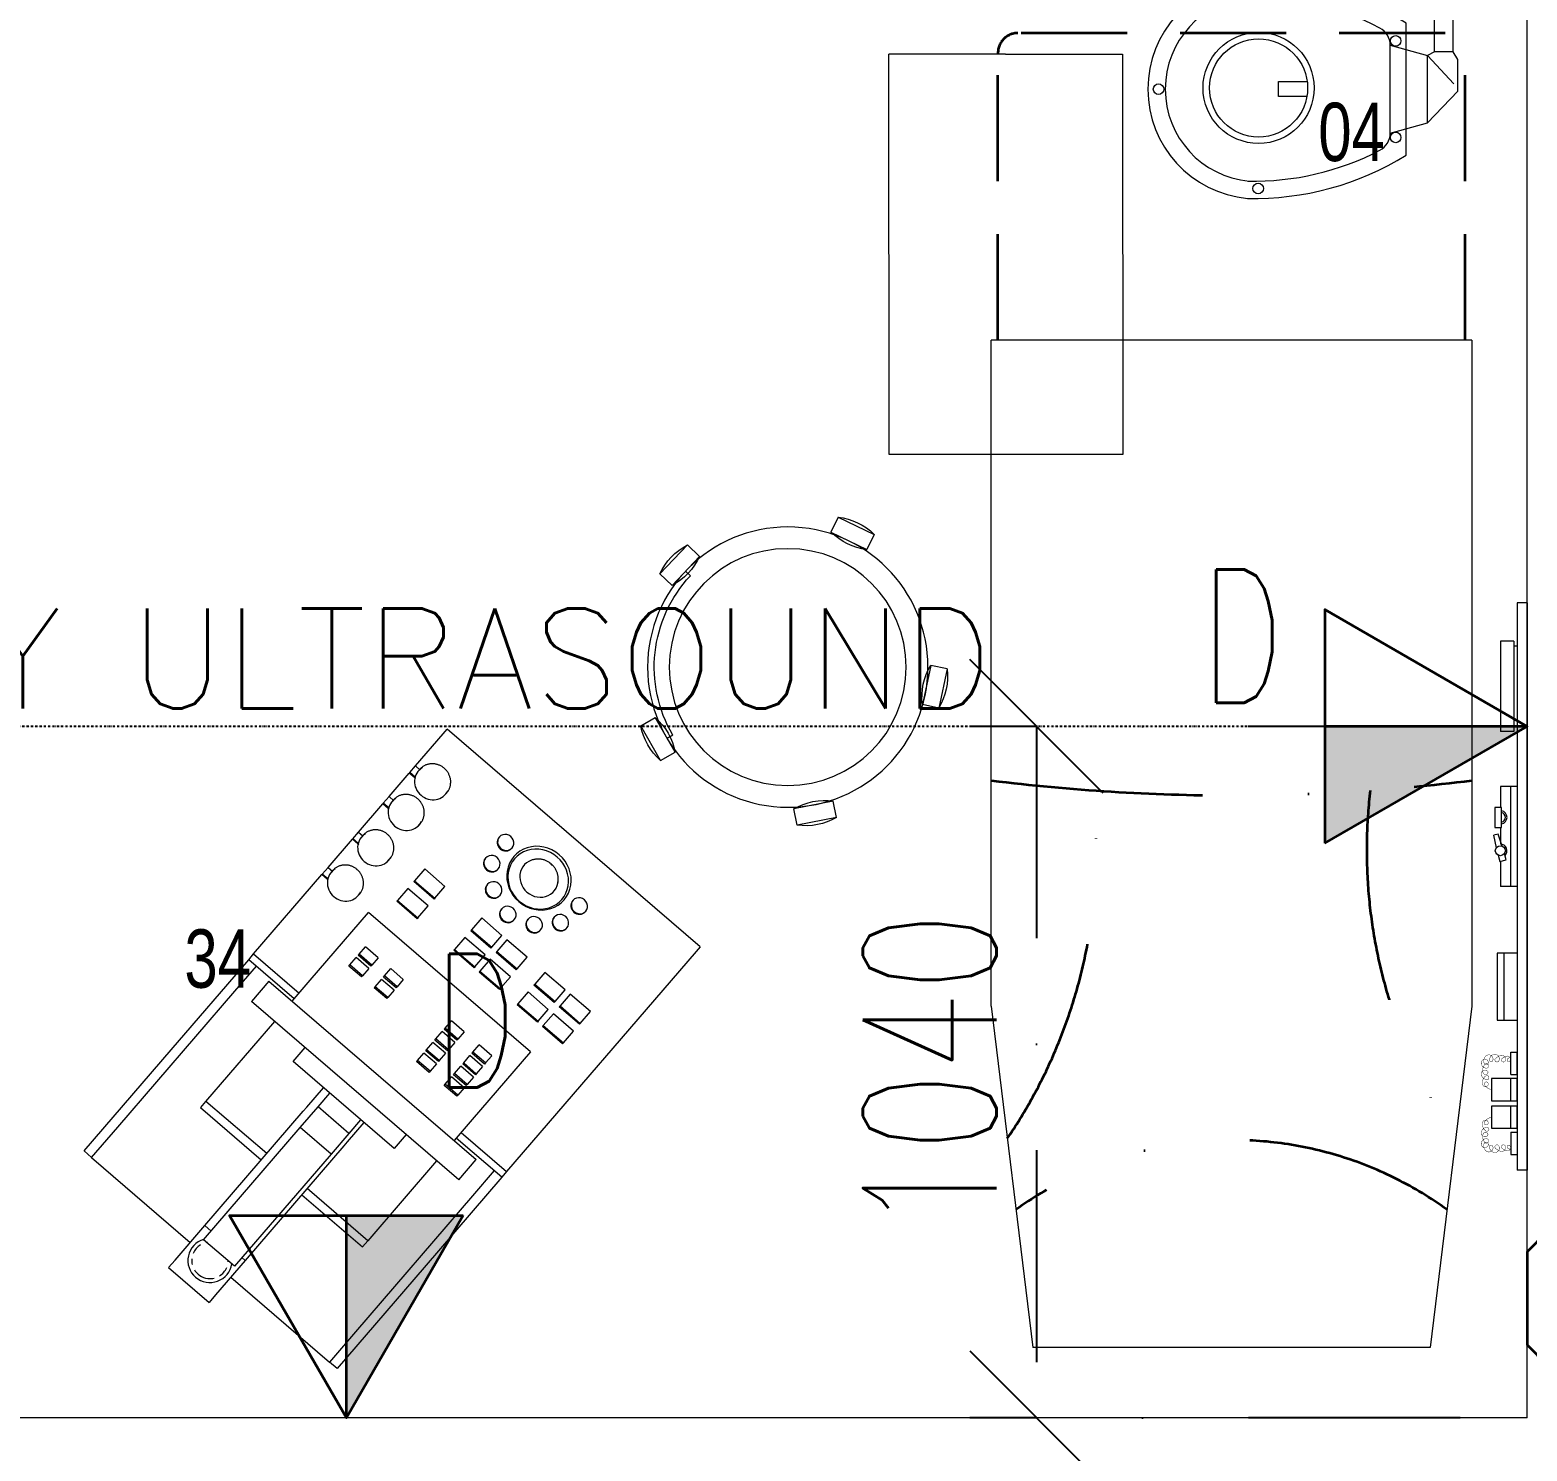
# Model space of a CAD drawing. Header units: inches. Extents: x -12418 to 57169, y -29325 to 19878.
# Drawn here: x 33707 to 35950, y -10267 to -8138 of the extents above; entities that cross this region are included whole.
import ezdxf
from ezdxf.enums import TextEntityAlignment as Align

# ---------------------------------------------------------------- set-up
doc = ezdxf.new("R2010")
doc.units = ezdxf.units.IN
doc.header["$LTSCALE"] = 25
doc.header["$MEASUREMENT"] = 0
doc.linetypes.add('00-Ground Floor$0$HIDDEN', pattern=[9.525, 6.35, -3.175])
doc.linetypes.add('DASHDOT', pattern=[25.4, 12.7, -6.35, 0, -6.35])
doc.layers.get('0').update_dxf_attribs({"color": 8})
doc.layers.get('Defpoints').update_dxf_attribs({"color": 8})
for name, color, linetype, lineweight in [('00-Ground Floor$0$72_EGR_BASE_TEXT', 252, 'Continuous', 5), ('00-Ground Floor$0$72_EGR_EQP_TAG', 142, 'Continuous', 5), ('00-Ground Floor$0$LOADING', 253, 'Continuous', 5), ('00-Ground Floor$0$Walls', 251, 'Continuous', 5), ('E-LITE-CLNG-CNDT', 6, 'DASHDOT', 35), ('T-DATA-CLNG-COND', 51, 'DASHDOT', 25), ('T-DATA-DEVC-TYPE', 2, 'Continuous', 25), ('T-DATA-DIM', 251, 'DASHDOT', 25), ('T-DATA-DIM @ 100', 251, 'DASHDOT', 25), ('T-DATA-WALL @ 100', 33, 'Continuous', 35)]:
    doc.layers.add(name, color=color, linetype=linetype, lineweight=lineweight)
doc.styles.add('00-Ground Floor$0$SIMPLEX', font='SIMPLEX.shx', dxfattribs={"height": 150})
doc.styles.add('00-Ground Floor$0$X3G_ENTITY_257CFD', font='swisscl.ttf', dxfattribs={"height": 200})
doc.styles.add('DC_Simplex', font='SIMPLEX.shx', dxfattribs={"width": 0.7})
doc.dimstyles.new('DevCad-MM', dxfattribs={"dimscale": 0.01, "dimtxt": 2, "dimasz": 2, "dimexe": 1, "dimexo": 1, "dimgap": 0.6, "dimtad": 1, "dimdec": 0, "dimrnd": 10, "dimzin": 1, "dimdsep": 46, "dimtxsty": 'DC_Simplex', "dimblk1": 'OBLIQUE', "dimblk2": 'OBLIQUE', "dimsah": 1, "dimcen": 3, "dimclrd": 256, "dimclre": 256, "dimclrt": 45, "dimadec": 0, "dimazin": 0, "dimtfac": 1, "dimtdec": 0, "dimtix": 1, "dimtmove": 2, "dimatfit": 2, "dimldrblk": 'OBLIQUE', "dimfxl": 1, "dimtolj": 1, "dimtzin": 0, "dimarcsym": 0})

# ---------------------------------------------------------------- blocks, each defined once
blk = doc.blocks.new('00-Ground Floor$0$ME15657-P')
for p, q in [((0.04, 0.8841), (-0.04, 0.8841)), ((-0.04, 0.8691), (-0.04, 0.8841)), ((0.04, 0.8841), (0.04, 0.8691)), ((-0.04, 0.8009), (-0.04, 0.8691)), ((0.04, 0.8691), (0.04, 0.8009)), ((-0.25, 0.6341), (-0.25, 0.8341)), ((-0.25, 0.8341), (-0.235, 0.8341)), ((-0.04, 0.8341), (-0.235, 0.8341)), ((-0.235, 0.7741), (-0.235, 0.8341)), ((0.235, 0.8341), (0.04, 0.8341)), ((0.235, 0.8341), (0.235, 0.7741)), ((0.235, 0.8341), (0.25, 0.8341)), ((0.25, 0.8341), (0.25, 0.6341)), ((-0.0335, 0.5963), (-0.0335, 0.8182)), ((-0.0335, 0.8182), (0.0275, 0.8182)), ((0.0275, 0.8182), (0.0275, 0.5963)), ((-0.04, 0.5746), (-0.04, 0.8009)), ((-0.0335, 0.8009), (-0.04, 0.8009)), ((0.04, 0.8009), (0.0275, 0.8009)), ((0.04, 0.8009), (0.04, 0.5746)), ((-0.235, 0.5052), (-0.235, 0.7741)), ((0.235, 0.7741), (0.235, 0.5052)), ((-0.04, 0.671), (-0.16, 0.671)), ((-0.16, 0.6707), (-0.16, 0.671)), ((-0.16, 0.6587), (-0.16, 0.6707)), ((-0.16, 0.5007), (-0.16, 0.6587)), ((-0.16, 0.6587), (-0.04, 0.6587)), ((0.16, 0.671), (0.04, 0.671)), ((0.04, 0.6587), (0.16, 0.6587)), ((0.16, 0.671), (0.16, 0.6707)), ((0.16, 0.6707), (0.16, 0.6587)), ((0.16, 0.6587), (0.16, 0.5007)), ((-0.25, 0.4559), (-0.25, 0.6341)), ((0.25, 0.6341), (0.25, 0.4559)), ((-0.0335, 0.5553), (-0.0335, 0.5963)), ((-0.0335, 0.5963), (0.0275, 0.5963)), ((0.0275, 0.5963), (0.0275, 0.5553)), ((-0.04, 0.5665), (-0.04, 0.5746)), ((-0.04, 0.5283), (-0.04, 0.5665)), ((0.04, 0.5746), (0.04, 0.5665)), ((0.04, 0.5665), (0.04, 0.5283)), ((-0.0335, 0.5283), (-0.0335, 0.5553)), ((-0.0335, 0.5553), (0.0275, 0.5553)), ((0.0275, 0.5553), (0.0275, 0.5283)), ((-0.1, 0.5007), (-0.1, 0.5283)), ((-0.1, 0.5283), (0.1, 0.5283)), ((0.1, 0.5283), (0.1, 0.5007)), ((-0.235, 0.4556), (-0.235, 0.5052)), ((-0.2039, 0.5007), (0.2061, 0.5007)), ((-0.2039, 0.5007), (-0.2039, 0.4607)), ((0.2061, 0.4607), (0.2061, 0.5007)), ((0.235, 0.5052), (0.235, 0.4556)), ((-0.25, 0.4445), (-0.25, 0.4559)), ((-0.25, 0.4559), (-0.16, 0.4559)), ((0.2061, 0.4607), (-0.2039, 0.4607)), ((-0.16, 0.4191), (-0.16, 0.4606)), ((0.16, 0.4606), (0.16, 0.4191)), ((0.16, 0.4559), (0.25, 0.4559)), ((0.25, 0.4559), (0.25, 0.4445)), ((-0.25, 0.0096), (-0.25, 0.4445)), ((-0.16, 0.4445), (-0.25, 0.4445)), ((0.25, 0.4445), (0.16, 0.4445)), ((0.25, 0.4445), (0.25, 0.2877)), ((-0.16, 0.2855), (-0.16, 0.4191)), ((-0.12, 0.4055), (-0.12, 0.4076)), ((-0.12, 0.4076), (-0.095, 0.4076)), ((-0.12, 0.391), (-0.12, 0.4055)), ((-0.12, 0.4055), (-0.095, 0.4055)), ((-0.095, 0.4076), (-0.095, 0.4055)), ((-0.095, 0.4055), (-0.095, 0.391)), ((-0.065, 0.4055), (-0.065, 0.4076)), ((-0.065, 0.4076), (-0.04, 0.4076)), ((-0.065, 0.391), (-0.065, 0.4055)), ((-0.065, 0.4055), (-0.04, 0.4055)), ((-0.04, 0.4076), (-0.04, 0.4055)), ((-0.04, 0.4055), (-0.04, 0.391)), ((0.16, 0.4191), (0.16, 0.2855)), ((-0.12, 0.391), (-0.095, 0.391)), ((-0.12, 0.3843), (-0.12, 0.3864)), ((-0.12, 0.3864), (-0.095, 0.3864)), ((-0.12, 0.3698), (-0.12, 0.3843)), ((-0.12, 0.3843), (-0.095, 0.3843)), ((-0.095, 0.3864), (-0.095, 0.3843)), ((-0.095, 0.3843), (-0.095, 0.3698)), ((-0.065, 0.391), (-0.04, 0.391)), ((-0.065, 0.3843), (-0.065, 0.3864)), ((-0.065, 0.3864), (-0.04, 0.3864)), ((-0.065, 0.3698), (-0.065, 0.3843)), ((-0.065, 0.3843), (-0.04, 0.3843)), ((-0.04, 0.3864), (-0.04, 0.3843)), ((-0.04, 0.3843), (-0.04, 0.3698)), ((-0.12, 0.3698), (-0.095, 0.3698)), ((-0.12, 0.3631), (-0.12, 0.3652)), ((-0.12, 0.3652), (-0.095, 0.3652)), ((-0.12, 0.3486), (-0.12, 0.3631)), ((-0.12, 0.3631), (-0.095, 0.3631)), ((-0.095, 0.3652), (-0.095, 0.3631)), ((-0.095, 0.3631), (-0.095, 0.3486)), ((-0.065, 0.3698), (-0.04, 0.3698)), ((-0.065, 0.3631), (-0.065, 0.3652)), ((-0.065, 0.3652), (-0.04, 0.3652)), ((-0.065, 0.3486), (-0.065, 0.3631)), ((-0.065, 0.3631), (-0.04, 0.3631)), ((-0.04, 0.3652), (-0.04, 0.3631)), ((-0.04, 0.3631), (-0.04, 0.3486)), ((0.055, 0.3631), (0.055, 0.3652)), ((0.055, 0.3652), (0.08, 0.3652)), ((0.055, 0.3486), (0.055, 0.3631)), ((0.055, 0.3631), (0.08, 0.3631)), ((0.08, 0.3652), (0.08, 0.3631)), ((0.08, 0.3631), (0.08, 0.3486)), ((0.105, 0.3631), (0.105, 0.3652)), ((0.105, 0.3652), (0.13, 0.3652)), ((0.105, 0.3486), (0.105, 0.3631)), ((0.105, 0.3631), (0.13, 0.3631)), ((0.13, 0.3652), (0.13, 0.3631)), ((0.13, 0.3631), (0.13, 0.3486)), ((-0.12, 0.3486), (-0.095, 0.3486)), ((-0.12, 0.3418), (-0.12, 0.344)), ((-0.12, 0.344), (-0.095, 0.344)), ((-0.12, 0.3274), (-0.12, 0.3418)), ((-0.12, 0.3418), (-0.095, 0.3418)), ((-0.095, 0.344), (-0.095, 0.3418)), ((-0.095, 0.3418), (-0.095, 0.3274)), ((-0.065, 0.3486), (-0.04, 0.3486)), ((-0.065, 0.3418), (-0.065, 0.344)), ((-0.065, 0.344), (-0.04, 0.344)), ((-0.065, 0.3274), (-0.065, 0.3418)), ((-0.065, 0.3418), (-0.04, 0.3418)), ((-0.04, 0.344), (-0.04, 0.3418)), ((-0.04, 0.3418), (-0.04, 0.3274)), ((0.055, 0.3486), (0.08, 0.3486)), ((0.055, 0.3418), (0.055, 0.344)), ((0.055, 0.344), (0.08, 0.344)), ((0.055, 0.3274), (0.055, 0.3418)), ((0.055, 0.3418), (0.08, 0.3418)), ((0.08, 0.344), (0.08, 0.3418)), ((0.08, 0.3418), (0.08, 0.3274)), ((0.105, 0.3486), (0.13, 0.3486)), ((0.105, 0.3418), (0.105, 0.344)), ((0.105, 0.344), (0.13, 0.344)), ((0.105, 0.3274), (0.105, 0.3418)), ((0.105, 0.3418), (0.13, 0.3418)), ((0.13, 0.344), (0.13, 0.3418)), ((0.13, 0.3418), (0.13, 0.3274)), ((-0.12, 0.3274), (-0.095, 0.3274)), ((-0.065, 0.3274), (-0.04, 0.3274)), ((0.055, 0.3274), (0.08, 0.3274)), ((0.105, 0.3274), (0.13, 0.3274)), ((-0.16, 0.2855), (0.16, 0.2855)), ((0.1882, 0.276), (0.1882, 0.2729)), ((0.2372, 0.2879), (0.2394, 0.2877)), ((0.2381, 0.2867), (0.2394, 0.2868)), ((0.2394, 0.2877), (0.25, 0.2877)), ((0.2394, 0.2868), (0.25, 0.2868)), ((0.25, 0.2737), (0.2406, 0.2737)), ((0.2418, 0.2729), (0.2418, 0.276)), ((0.25, 0.2876), (0.25, 0.2867)), ((0.25, 0.2868), (0.25, 0.2737)), ((0.25, 0.2737), (0.25, 0.2177)), ((-0.1888, 0.2448), (-0.1488, 0.2448)), ((-0.1888, 0.243), (-0.1888, 0.2448)), ((-0.1488, 0.243), (-0.1888, 0.243)), ((-0.1888, 0.243), (-0.1888, 0.2196)), ((-0.1488, 0.243), (-0.1488, 0.2448)), ((-0.1488, 0.2196), (-0.1488, 0.243)), ((-0.1388, 0.2448), (-0.0988, 0.2448)), ((-0.1388, 0.243), (-0.1388, 0.2448)), ((-0.0988, 0.243), (-0.1388, 0.243)), ((-0.1388, 0.243), (-0.1388, 0.2196)), ((-0.0988, 0.243), (-0.0988, 0.2448)), ((-0.0988, 0.2196), (-0.0988, 0.243)), ((-0.0638, 0.2448), (-0.0238, 0.2448)), ((-0.0638, 0.243), (-0.0638, 0.2448)), ((-0.0238, 0.243), (-0.0638, 0.243)), ((-0.0638, 0.243), (-0.0638, 0.2196)), ((-0.0238, 0.243), (-0.0238, 0.2448)), ((-0.0238, 0.2196), (-0.0238, 0.243)), ((-0.0138, 0.2448), (0.0262, 0.2448)), ((-0.0138, 0.243), (-0.0138, 0.2448)), ((0.0262, 0.243), (-0.0138, 0.243)), ((-0.0138, 0.243), (-0.0138, 0.2196)), ((0.0262, 0.243), (0.0262, 0.2448)), ((0.0262, 0.2196), (0.0262, 0.243)), ((0.0988, 0.2448), (0.1388, 0.2448)), ((0.0988, 0.243), (0.0988, 0.2448)), ((0.1388, 0.243), (0.0988, 0.243)), ((0.0988, 0.243), (0.0988, 0.2196)), ((0.1388, 0.243), (0.1388, 0.2448)), ((0.1388, 0.2196), (0.1388, 0.243)), ((-0.1888, 0.2196), (-0.1488, 0.2196)), ((-0.1888, 0.206), (-0.1488, 0.206)), ((-0.1888, 0.2042), (-0.1888, 0.206)), ((-0.1488, 0.2042), (-0.1888, 0.2042)), ((-0.1888, 0.2042), (-0.1888, 0.1809)), ((-0.1488, 0.2042), (-0.1488, 0.206)), ((-0.1488, 0.1809), (-0.1488, 0.2042)), ((-0.1388, 0.2196), (-0.0988, 0.2196)), ((-0.1388, 0.206), (-0.0988, 0.206)), ((-0.1388, 0.2042), (-0.1388, 0.206)), ((-0.0988, 0.2042), (-0.1388, 0.2042)), ((-0.1388, 0.2042), (-0.1388, 0.1809)), ((-0.0988, 0.2042), (-0.0988, 0.206)), ((-0.0988, 0.1809), (-0.0988, 0.2042)), ((-0.0638, 0.2196), (-0.0238, 0.2196)), ((-0.0638, 0.206), (-0.0238, 0.206)), ((-0.0638, 0.2042), (-0.0638, 0.206)), ((-0.0238, 0.2042), (-0.0638, 0.2042)), ((-0.0638, 0.2042), (-0.0638, 0.1809)), ((-0.0238, 0.2042), (-0.0238, 0.206)), ((-0.0238, 0.1809), (-0.0238, 0.2042)), ((-0.0138, 0.2196), (0.0262, 0.2196)), ((-0.0138, 0.206), (0.0262, 0.206)), ((-0.0138, 0.2042), (-0.0138, 0.206)), ((0.0262, 0.2042), (-0.0138, 0.2042)), ((-0.0138, 0.2042), (-0.0138, 0.1809)), ((0.0262, 0.2042), (0.0262, 0.206)), ((0.0262, 0.1809), (0.0262, 0.2042)), ((0.0988, 0.2196), (0.1388, 0.2196)), ((0.0988, 0.206), (0.1388, 0.206)), ((0.0988, 0.2042), (0.0988, 0.206)), ((0.1388, 0.2042), (0.0988, 0.2042)), ((0.0988, 0.2042), (0.0988, 0.1809)), ((0.1388, 0.2042), (0.1388, 0.206)), ((0.1388, 0.1809), (0.1388, 0.2042)), ((0.1882, 0.2064), (0.1882, 0.2033)), ((0.2375, 0.2178), (0.2394, 0.2177)), ((0.2385, 0.2167), (0.2394, 0.2168)), ((0.2394, 0.2177), (0.25, 0.2177)), ((0.2394, 0.2168), (0.25, 0.2168)), ((0.25, 0.2037), (0.2406, 0.2037)), ((0.2418, 0.2033), (0.2418, 0.2064)), ((0.25, 0.2168), (0.25, 0.2037)), ((0.25, 0.2037), (0.25, 0.1476)), ((-0.1888, 0.1809), (-0.1488, 0.1809)), ((-0.1388, 0.1809), (-0.0988, 0.1809)), ((-0.0638, 0.1809), (-0.0238, 0.1809)), ((-0.0138, 0.1809), (0.0262, 0.1809)), ((0.0988, 0.1809), (0.1388, 0.1809)), ((-0.0525, 0.1379), (-0.0525, 0.1369)), ((-0.0275, 0.1369), (-0.0275, 0.1379)), ((-0.0125, 0.1519), (-0.0125, 0.1509)), ((0.0125, 0.1509), (0.0125, 0.1519)), ((0.0275, 0.1379), (0.0275, 0.1369)), ((0.0525, 0.1369), (0.0525, 0.1379)), ((0.1882, 0.1365), (0.1882, 0.1333)), ((0.2376, 0.1478), (0.2394, 0.1476)), ((0.2385, 0.1467), (0.2394, 0.1467)), ((0.2394, 0.1476), (0.25, 0.1476)), ((0.2394, 0.1467), (0.25, 0.1467)), ((0.2418, 0.1333), (0.2418, 0.1365)), ((0.25, 0.1475), (0.25, 0.1466)), ((0.25, 0.1467), (0.25, 0.1336)), ((0.25, 0.1336), (0.2406, 0.1336)), ((0.25, 0.1336), (0.25, 0.087)), ((-0.0803, 0.1099), (-0.0803, 0.1089)), ((-0.0553, 0.1089), (-0.0553, 0.1099)), ((0.0553, 0.1099), (0.0553, 0.1089)), ((0.0803, 0.1089), (0.0803, 0.1099)), ((-0.0853, 0.0726), (-0.0853, 0.0715)), ((-0.0603, 0.0715), (-0.0603, 0.0726)), ((0.0603, 0.0726), (0.0603, 0.0715)), ((0.0853, 0.0715), (0.0853, 0.0726)), ((0.1882, 0.0758), (0.1882, 0.0727)), ((0.2376, 0.0872), (0.2394, 0.087)), ((0.2385, 0.0861), (0.2394, 0.0861)), ((0.2394, 0.087), (0.25, 0.087)), ((0.2394, 0.0861), (0.25, 0.0861)), ((0.25, 0.073), (0.2406, 0.073)), ((0.2418, 0.0727), (0.2418, 0.0758)), ((0.25, 0.0869), (0.25, 0.086)), ((0.25, 0.0861), (0.25, 0.073)), ((0.25, 0.073), (0.25, 0.0096)), ((-0.25, 0), (-0.25, 0.0096)), ((-0.25, 0), (0.25, 0)), ((0.25, 0.0096), (0.25, 0))]:
    blk.add_line(p, q)
at = {"flags": 128}
for points in [[(0.1882, 0.2729), (0.1883, 0.2718), (0.1883, 0.2708), (0.1884, 0.2698), (0.1886, 0.2688), (0.1888, 0.2678), (0.189, 0.2668), (0.1893, 0.2658), (0.1896, 0.2648), (0.19, 0.2638), (0.1904, 0.2629), (0.1909, 0.262), (0.1913, 0.261), (0.1919, 0.2602), (0.1924, 0.2593), (0.193, 0.2584), (0.1936, 0.2576), (0.1943, 0.2568), (0.195, 0.256), (0.1957, 0.2553), (0.1965, 0.2546), (0.1973, 0.2539), (0.1981, 0.2532), (0.1989, 0.2526), (0.1998, 0.252), (0.2007, 0.2515), (0.2016, 0.251), (0.2025, 0.2505), (0.2035, 0.25), (0.2044, 0.2496), (0.2054, 0.2492), (0.2064, 0.2489), (0.2074, 0.2486), (0.2084, 0.2483), (0.2095, 0.2481), (0.2105, 0.2479), (0.2116, 0.2478), (0.2126, 0.2477), (0.2137, 0.2476), (0.2147, 0.2476), (0.215, 0.2476)], [(0.215, 0.2476), (0.2161, 0.2476), (0.2171, 0.2476), (0.2182, 0.2477), (0.2192, 0.2479), (0.2203, 0.248), (0.2213, 0.2483), (0.2223, 0.2485), (0.2233, 0.2488), (0.2243, 0.2491), (0.2253, 0.2495), (0.2263, 0.2499), (0.2272, 0.2503), (0.2282, 0.2508), (0.2291, 0.2513), (0.23, 0.2519), (0.2308, 0.2525), (0.2317, 0.2531), (0.2325, 0.2537), (0.2333, 0.2544), (0.2341, 0.2551), (0.2348, 0.2558), (0.2355, 0.2566), (0.2362, 0.2574), (0.2368, 0.2582), (0.2374, 0.2591), (0.238, 0.2599), (0.2385, 0.2608), (0.239, 0.2617), (0.2395, 0.2626), (0.2399, 0.2636), (0.2403, 0.2645), (0.2406, 0.2655), (0.2409, 0.2665), (0.2411, 0.2675), (0.2414, 0.2685), (0.2415, 0.2695), (0.2416, 0.2705), (0.2417, 0.2716), (0.2418, 0.2726), (0.2418, 0.2729)], [(0.1882, 0.2033), (0.1883, 0.2023), (0.1883, 0.2012), (0.1884, 0.2002), (0.1886, 0.1992), (0.1888, 0.1982), (0.189, 0.1972), (0.1893, 0.1962), (0.1896, 0.1952), (0.19, 0.1943), (0.1904, 0.1933), (0.1909, 0.1924), (0.1913, 0.1915), (0.1919, 0.1906), (0.1924, 0.1897), (0.193, 0.1889), (0.1936, 0.188), (0.1943, 0.1872), (0.195, 0.1865), (0.1957, 0.1857), (0.1965, 0.185), (0.1973, 0.1843), (0.1981, 0.1837), (0.1989, 0.183), (0.1998, 0.1825), (0.2007, 0.1819), (0.2016, 0.1814), (0.2025, 0.1809), (0.2035, 0.1804), (0.2044, 0.18), (0.2054, 0.1797), (0.2064, 0.1793), (0.2074, 0.179), (0.2084, 0.1787), (0.2095, 0.1785), (0.2105, 0.1783), (0.2116, 0.1782), (0.2126, 0.1781), (0.2137, 0.178), (0.2147, 0.178), (0.215, 0.178)], [(0.215, 0.178), (0.2161, 0.178), (0.2171, 0.178), (0.2182, 0.1781), (0.2192, 0.1783), (0.2203, 0.1785), (0.2213, 0.1787), (0.2223, 0.1789), (0.2233, 0.1792), (0.2243, 0.1796), (0.2253, 0.1799), (0.2263, 0.1803), (0.2272, 0.1808), (0.2282, 0.1812), (0.2291, 0.1818), (0.23, 0.1823), (0.2308, 0.1829), (0.2317, 0.1835), (0.2325, 0.1841), (0.2333, 0.1848), (0.2341, 0.1855), (0.2348, 0.1863), (0.2355, 0.187), (0.2362, 0.1878), (0.2368, 0.1886), (0.2374, 0.1895), (0.238, 0.1903), (0.2385, 0.1912), (0.239, 0.1921), (0.2395, 0.1931), (0.2399, 0.194), (0.2403, 0.195), (0.2406, 0.1959), (0.2409, 0.1969), (0.2411, 0.1979), (0.2414, 0.1989), (0.2415, 0.1999), (0.2416, 0.201), (0.2417, 0.202), (0.2418, 0.203), (0.2418, 0.2033)], [(0.1882, 0.1333), (0.1883, 0.1323), (0.1883, 0.1313), (0.1884, 0.1303), (0.1886, 0.1292), (0.1888, 0.1282), (0.189, 0.1272), (0.1893, 0.1262), (0.1896, 0.1253), (0.19, 0.1243), (0.1904, 0.1234), (0.1909, 0.1224), (0.1913, 0.1215), (0.1919, 0.1206), (0.1924, 0.1198), (0.193, 0.1189), (0.1936, 0.1181), (0.1943, 0.1173), (0.195, 0.1165), (0.1957, 0.1158), (0.1965, 0.1151), (0.1973, 0.1144), (0.1981, 0.1137), (0.1989, 0.1131), (0.1998, 0.1125), (0.2007, 0.112), (0.2016, 0.1114), (0.2025, 0.1109), (0.2035, 0.1105), (0.2044, 0.1101), (0.2054, 0.1097), (0.2064, 0.1094), (0.2074, 0.1091), (0.2084, 0.1088), (0.2095, 0.1086), (0.2105, 0.1084), (0.2116, 0.1082), (0.2126, 0.1081), (0.2137, 0.1081), (0.2147, 0.108), (0.215, 0.108)], [(0.215, 0.108), (0.2161, 0.108), (0.2171, 0.1081), (0.2182, 0.1082), (0.2192, 0.1083), (0.2203, 0.1085), (0.2213, 0.1087), (0.2223, 0.109), (0.2233, 0.1093), (0.2243, 0.1096), (0.2253, 0.11), (0.2263, 0.1104), (0.2272, 0.1108), (0.2282, 0.1113), (0.2291, 0.1118), (0.23, 0.1124), (0.2308, 0.1129), (0.2317, 0.1135), (0.2325, 0.1142), (0.2333, 0.1149), (0.2341, 0.1156), (0.2348, 0.1163), (0.2355, 0.1171), (0.2362, 0.1179), (0.2368, 0.1187), (0.2374, 0.1195), (0.238, 0.1204), (0.2385, 0.1213), (0.239, 0.1222), (0.2395, 0.1231), (0.2399, 0.1241), (0.2403, 0.125), (0.2406, 0.126), (0.2409, 0.127), (0.2411, 0.128), (0.2414, 0.129), (0.2415, 0.13), (0.2416, 0.131), (0.2417, 0.132), (0.2418, 0.1331), (0.2418, 0.1333)], [(-0.0266, 0.0675), (-0.026, 0.0664), (-0.0253, 0.0654), (-0.0246, 0.0644), (-0.0239, 0.0634), (-0.0231, 0.0624), (-0.0224, 0.0615), (-0.0215, 0.0606), (-0.0207, 0.0598), (-0.0198, 0.0589), (-0.0189, 0.0582), (-0.018, 0.0575), (-0.017, 0.0568), (-0.016, 0.0561), (-0.015, 0.0555), (-0.014, 0.055), (-0.013, 0.0544), (-0.0119, 0.054), (-0.0109, 0.0535), (-0.0098, 0.0531), (-0.0087, 0.0528), (-0.0076, 0.0525), (-0.0065, 0.0522), (-0.0054, 0.052), (-0.0043, 0.0518), (-0.0032, 0.0517), (-0.0021, 0.0516), (-0.001, 0.0515), (0, 0.0515)], [(0, 0.0515), (0.0011, 0.0515), (0.0022, 0.0516), (0.0034, 0.0517), (0.0045, 0.0518), (0.0056, 0.052), (0.0067, 0.0522), (0.0078, 0.0525), (0.0089, 0.0528), (0.0099, 0.0532), (0.011, 0.0536), (0.0121, 0.054), (0.0131, 0.0545), (0.0141, 0.055), (0.0152, 0.0556), (0.0161, 0.0562), (0.0171, 0.0569), (0.0181, 0.0575), (0.019, 0.0583), (0.0199, 0.059), (0.0208, 0.0599), (0.0216, 0.0607), (0.0225, 0.0616), (0.0232, 0.0625), (0.024, 0.0635), (0.0247, 0.0645), (0.0254, 0.0655), (0.026, 0.0666), (0.0266, 0.0675)], [(0.1882, 0.0727), (0.1883, 0.0717), (0.1883, 0.0706), (0.1884, 0.0696), (0.1886, 0.0686), (0.1888, 0.0676), (0.189, 0.0666), (0.1893, 0.0656), (0.1896, 0.0646), (0.19, 0.0637), (0.1904, 0.0627), (0.1909, 0.0618), (0.1913, 0.0609), (0.1919, 0.06), (0.1924, 0.0591), (0.193, 0.0583), (0.1936, 0.0574), (0.1943, 0.0566), (0.195, 0.0559), (0.1957, 0.0551), (0.1965, 0.0544), (0.1973, 0.0537), (0.1981, 0.0531), (0.1989, 0.0525), (0.1998, 0.0519), (0.2007, 0.0513), (0.2016, 0.0508), (0.2025, 0.0503), (0.2035, 0.0499), (0.2044, 0.0494), (0.2054, 0.0491), (0.2064, 0.0487), (0.2074, 0.0484), (0.2084, 0.0482), (0.2095, 0.0479), (0.2105, 0.0477), (0.2116, 0.0476), (0.2126, 0.0475), (0.2137, 0.0474), (0.2147, 0.0474), (0.215, 0.0474)], [(0.215, 0.0474), (0.2161, 0.0474), (0.2171, 0.0475), (0.2182, 0.0476), (0.2192, 0.0477), (0.2203, 0.0479), (0.2213, 0.0481), (0.2223, 0.0483), (0.2233, 0.0486), (0.2243, 0.049), (0.2253, 0.0493), (0.2263, 0.0497), (0.2272, 0.0502), (0.2282, 0.0507), (0.2291, 0.0512), (0.23, 0.0517), (0.2308, 0.0523), (0.2317, 0.0529), (0.2325, 0.0536), (0.2333, 0.0542), (0.2341, 0.0549), (0.2348, 0.0557), (0.2355, 0.0564), (0.2362, 0.0572), (0.2368, 0.058), (0.2374, 0.0589), (0.238, 0.0597), (0.2385, 0.0606), (0.239, 0.0615), (0.2395, 0.0625), (0.2399, 0.0634), (0.2403, 0.0644), (0.2406, 0.0653), (0.2409, 0.0663), (0.2411, 0.0673), (0.2414, 0.0683), (0.2415, 0.0693), (0.2416, 0.0704), (0.2417, 0.0714), (0.2418, 0.0724), (0.2418, 0.0727)]]:
    blk.add_lwpolyline(points, dxfattribs=at)
for radius, start, end in [(0.033, 90, 212.0544), (0.0272, 90, 144), (0.0272, 126, 144), (0.033, 327.3076, 90), (0.0272, 72, 90), (0.0272, 36, 54), (0.0272, 162, 198), (0.0272, 180, 198), (0.0272, 0, 18), (0.0272, 342, 18), (0.0272, 216, 221.6097), (0.0272, 318.3903, 324), (0.0272, 318.3903, 324)]:
    blk.add_arc((0, 0.8355), radius, start, end)
for centre, major_axis, start_param, end_param in [((0.215, 0.276), (0.0268, 0), 1.570796, 3.401412), ((0.215, 0.276), (0.0268, 0), 5.969026, 7.853982), ((0.215, 0.2064), (0.0268, 0), 1.570796, 3.401412), ((0.215, 0.2064), (0.0268, 0), 5.969026, 7.853982), ((0, 0.1519), (0.0125, 0), 1.570796, 3.141593), ((0, 0.1509), (0.0125, 0), 1.570796, 4.712389), ((0, 0.1519), (0.0125, 0), 0, 1.570796), ((0, 0.1509), (0.0125, 0), 4.712389, 7.853982), ((0.215, 0.1365), (0.0268, 0), 1.570796, 3.401412), ((0.215, 0.1365), (0.0268, 0), 5.969026, 7.853982), ((-0.04, 0.1379), (0.0125, 0), 1.570796, 3.141593), ((-0.04, 0.1369), (0.0125, 0), 1.570796, 4.712389), ((-0.04, 0.1379), (0.0125, 0), 0, 1.570796), ((-0.04, 0.1369), (0.0125, 0), 4.712389, 7.853982), ((0.04, 0.1379), (0.0125, 0), 1.570796, 3.141593), ((0.04, 0.1369), (0.0125, 0), 1.570796, 4.712389), ((0.04, 0.1379), (0.0125, 0), 0, 1.570796), ((0.04, 0.1369), (0.0125, 0), 4.712389, 7.853982), ((-0.0678, 0.1099), (0.0125, 0), 1.570796, 3.141593), ((-0.0678, 0.1089), (0.0125, 0), 1.570796, 4.712389), ((-0.0678, 0.1099), (0.0125, 0), 0, 1.570796), ((-0.0678, 0.1089), (0.0125, 0), 4.712389, 7.853982), ((0, 0.0797), (-0.0497, 0), 4.712389, 7.853982), ((0, 0.0815), (-0.0467, 0), 4.712389, 7.853982), ((0, 0.0797), (0.0497, 0), 4.712389, 7.853982), ((0, 0.0815), (0.0467, 0), 4.712389, 7.853982), ((0.0678, 0.1099), (0.0125, 0), 1.570796, 3.141593), ((0.0678, 0.1089), (0.0125, 0), 1.570796, 4.712389), ((0.0678, 0.1099), (0.0125, 0), 0, 1.570796), ((0.0678, 0.1089), (-0.0125, 0), 1.570796, 4.712389), ((0, 0.0797), (0.0296, 0), 1.570796, 3.926991), ((0, 0.0797), (0.0296, 0), 5.497787, 7.853982), ((0.215, 0.0758), (0.0268, 0), 1.570796, 3.401412), ((0.215, 0.0758), (0.0268, 0), 5.969026, 7.853982), ((-0.0728, 0.0726), (0.0125, 0), 1.570796, 3.141593), ((-0.0728, 0.0715), (0.0125, 0), 1.570796, 4.712389), ((-0.0728, 0.0726), (0.0125, 0), 0, 1.570796), ((-0.0728, 0.0715), (0.0125, 0), 4.712389, 7.853982), ((0.0728, 0.0726), (0.0125, 0), 1.570796, 3.141593), ((0.0728, 0.0715), (0.0125, 0), 1.570796, 4.712389), ((0.0728, 0.0726), (0.0125, 0), 0, 1.570796), ((0.0728, 0.0715), (0.0125, 0), 4.712389, 7.853982), ((0, 0.0797), (0.0296, 0), 4.624442, 4.652361), ((0, 0.0797), (0.0296, 0), 4.672724, 4.712389), ((0, 0.0797), (0.0296, 0), 4.712389, 4.752054), ((0, 0.0797), (0.0296, 0), 4.772417, 4.800336)]:
    blk.add_ellipse(centre, major_axis=major_axis, ratio=0.93358, start_param=start_param, end_param=end_param)
blk = doc.blocks.new('00-Ground Floor$0$stool')
at = {"layer": '00-Ground Floor$0$LOADING', "extrusion": (-2.75759e-10, 1.16581e-09, -1)}
for p, q in [((-948652.5, -390196.8, 0), (-948663.4, -390219.3, 0)), ((-948652.5, -390196.8, 0), (-948598.5, -390222.9, 0)), ((-948663.4, -390219.3, 0), (-948609.4, -390245.4, 0)), ((-948878.2, -390238.5, 0), (-948919.5, -390282, 0)), ((-948860.1, -390255.8, 0), (-948878.2, -390238.5, 0)), ((-948598.5, -390222.9, 0), (-948609.4, -390245.4, 0)), ((-948860.1, -390255.8, 0), (-948901.4, -390299.3, 0)), ((-948901.4, -390299.3, 0), (-948919.5, -390282, 0)), ((-948873.9, -390285, 0), (-948881.2, -390278.1, 0)), ((-948513.8, -390419.2, 0), (-948526.3, -390477.8, 0)), ((-948489.4, -390424.4, 0), (-948513.8, -390419.2, 0)), ((-948489.4, -390424.4, 0), (-948501.9, -390483.1, 0)), ((-948501.9, -390483.1, 0), (-948526.3, -390477.8, 0)), ((-948948.3, -390509.7, 0), (-948926.6, -390497.2, 0)), ((-948918.5, -390561.7, 0), (-948948.3, -390509.7, 0)), ((-948896.8, -390549.3, 0), (-948926.6, -390497.2, 0)), ((-948900.1, -390523.6, 0), (-948908.7, -390528.7, 0)), ((-948918.5, -390561.7, 0), (-948896.8, -390549.3, 0)), ((-948659.8, -390622.4, 0), (-948718.7, -390634, 0)), ((-948655, -390646.9, 0), (-948659.8, -390622.4, 0)), ((-948713.9, -390658.5, 0), (-948718.7, -390634, 0)), ((-948655, -390646.9, 0), (-948713.9, -390658.5, 0))]:
    blk.add_line(p, q, dxfattribs=at)
for radius in [210, 177.5]:
    blk.add_circle((948728, -390421.7, 0), radius, dxfattribs=at)
for centre, radius, start, end in [((948663.6, -390288.6, 0), 92.5, 96.8567, 134.706), ((948598.3, -390153.6, 0), 92.5, 276.8567, 314.706), ((948835.4, -390320.6, 0), 92.5, 24.6225, 62.4718), ((948944.1, -390217.2, 0), 92.5, 204.6225, 242.4718), ((948728, -390421.7, 0), 200, 329.385, 43.147), ((948434.5, -390466.8, 0), 92.5, 353.1232, 30.9725), ((948581.2, -390435.5, 0), 92.5, 173.1232, 210.9725), ((948857.4, -390492.2, 0), 92.5, 311.2934, 349.1427), ((948987.6, -390566.7, 0), 92.5, 131.2934, 169.1427), ((948672.4, -390714, 0), 92.5, 59.9688, 97.8181), ((948701.3, -390566.9, 0), 92.5, 239.9688, 277.8181)]:
    blk.add_arc(centre, radius, start, end, dxfattribs=at)
blk = doc.blocks.new('00-Ground Floor$0$mobile light')
at = {"layer": '00-Ground Floor$0$LOADING'}
for p, q in [((1883.78, -497.56), (1883.65, -498.45)), ((1885.1, -497.29), (1883.78, -497.56)), ((1887.04, -497.59), (1885.1, -497.29)), ((1923.94, -497.59), (1925.88, -497.29)), ((1925.88, -497.29), (1927.2, -497.56)), ((1927.2, -497.56), (1927.33, -498.45)), ((1882.58, -498.29), (1882.35, -499.8)), ((1882.35, -499.8), (1885.55, -500.28)), ((1882.58, -498.29), (1885.78, -498.78)), ((1883.28, -500.85), (1883.42, -499.96)), ((1928.41, -498.29), (1925.2, -498.78)), ((1928.63, -499.8), (1925.43, -500.28)), ((1927.7, -500.85), (1927.56, -499.96)), ((1928.41, -498.29), (1928.63, -499.8)), ((1884.47, -501.5), (1883.28, -500.85)), ((1886.4, -501.79), (1884.47, -501.5)), ((1924.58, -501.79), (1926.52, -501.5)), ((1926.52, -501.5), (1927.7, -500.85)), ((1948.76, -501.94), (1947.59, -502.62)), ((1953.47, -501.94), (1948.76, -501.94)), ((1958.23, -506.5), (1953.47, -501.94)), ((1947.59, -502.62), (1941.09, -502.62)), ((1947.59, -502.62), (1947.59, -505.45)), ((1948.15, -506.5), (1952.41, -502.55)), ((1947.59, -505.45), (1941.09, -505.45)), ((1946.6, -512.08), (1948.15, -506.5)), ((1947.59, -505.45), (1948.15, -506.5)), ((1958.23, -506.5), (1948.15, -506.5)), ((1959.78, -512.08), (1958.23, -506.5)), ((1963.08, -509.67), (1943.3, -509.67)), ((1959.78, -512.08), (1946.6, -512.08)), ((1908.01, -522.53), (1909, -517.55)), ((1911.69, -517.55), (1909, -517.55)), ((1912.69, -522.53), (1911.69, -517.55)), ((1911.69, -517.55), (1914.17, -518.99)), ((1914.17, -518.99), (1914.17, -523.77)), ((1921.08, -519.69), (1914.74, -519.69)), ((1922.73, -518.8), (1921.08, -519.69)), ((1921.08, -519.69), (1921.08, -523.01)), ((1921.08, -519.69), (1921.08, -523.01)), ((1925.38, -518.8), (1922.73, -518.8)), ((1908.01, -522.53), (1908.62, -524.28)), ((1912.69, -522.53), (1911.9, -524.78)), ((1892.68, -523.97), (1883.05, -523.97)), ((1892.68, -528.06), (1892.68, -523.24)), ((1892.68, -523.24), (1906.16, -523.24)), ((1897.5, -528.06), (1897.5, -523.24)), ((1906.16, -523.24), (1906.16, -528.06)), ((1909.15, -524.25), (1906.16, -524.32)), ((1909.15, -524.25), (1909.15, -526.94)), ((1911.9, -524.78), (1914.17, -523.77)), ((1921.08, -523.01), (1914.77, -523.01)), ((1922.73, -523.93), (1921.08, -523.04)), ((1925.38, -523.93), (1922.73, -523.93)), ((1909.15, -526.94), (1906.16, -526.87)), ((1892.68, -527.34), (1883.05, -527.34)), ((1906.16, -528.06), (1892.68, -528.06)), ((1886.4, -549.48), (1884.47, -549.77)), ((1924.58, -549.48), (1926.52, -549.77)), ((1882.35, -551.47), (1885.55, -550.99)), ((1882.58, -552.98), (1882.35, -551.47)), ((1884.47, -549.77), (1883.28, -550.42)), ((1883.28, -550.42), (1883.42, -551.31)), ((1928.63, -551.47), (1925.43, -550.99)), ((1926.52, -549.77), (1927.7, -550.42)), ((1927.7, -550.42), (1927.56, -551.31)), ((1928.41, -552.98), (1928.63, -551.47)), ((1882.58, -552.98), (1885.78, -552.5)), ((1883.78, -553.71), (1883.65, -552.82)), ((1885.1, -553.98), (1883.78, -553.71)), ((1887.04, -553.69), (1885.1, -553.98)), ((1923.94, -553.69), (1925.88, -553.98)), ((1928.41, -552.98), (1925.2, -552.5)), ((1925.88, -553.98), (1927.2, -553.71)), ((1927.2, -553.71), (1927.33, -552.82))]:
    blk.add_line(p, q, dxfattribs=at)
for points in [[(1903.33, -523.24), (1903.33, -514.02), (1891.61, -514.02), (1891.61, -523.97)], [(1954.27, -524.55), (1954.27, -528.82), (1952.05, -528.82), (1952.05, -524.5)], [(1891.61, -527.34), (1891.61, -537.34), (1903.33, -537.34), (1903.33, -528.06)], [(1892.74, -537.34), (1892.74, -539.04), (1895.76, -539.04), (1895.76, -537.34)], [(1898.05, -537.34), (1898.05, -539.5)], [(1898.05, -540.63), (1898.05, -540.87), (1898.53, -541.35), (1900.02, -541.35), (1900.5, -540.87), (1900.5, -537.34)]]:
    blk.add_lwpolyline(points, dxfattribs=at)
for points in [[(1929.78, -518.8), (1925.38, -518.8), (1925.38, -523.93), (1929.78, -523.93)], [(1899.3, -539.5), (1888.5, -539.5), (1888.5, -540.63), (1899.3, -540.63)]]:
    blk.add_lwpolyline(points, close=True, dxfattribs=at)
for centre, radius in [((1945.96, -511.25), 0.793), ((1960.42, -511.25), 0.793), ((1953.01, -531.79), 8.32), ((1953.01, -531.79), 7.35), ((1938.31, -531.85), 0.793), ((1968.07, -531.85), 0.793), ((1953.19, -546.77), 0.793)]:
    blk.add_circle(centre, radius, dxfattribs=at)
for centre, radius, start, end in [((1888.02, -499.89), 2.5, 90, 270), ((1888.02, -525.64), 28.25, 12.1463, 90), ((1922.96, -525.64), 28.25, 90, 128.2073), ((1922.96, -499.89), 2.5, 270, 90), ((1888.02, -525.64), 23.25, 20.3387, 90), ((1922.96, -525.64), 23.25, 90, 126.3743), ((1942.82, -519.31), 16.86, 97.1293, 177.6115), ((1942.82, -519.31), 13.97, 97.1293, 177.6115), ((1922.96, -525.64), 28.25, 138.4974, 155.7305), ((1922.96, -525.64), 23.25, 138.7224, 150.0382), ((1980.13, -532.49), 43.32, 148.2167, 181.2501), ((1926.25, -532.49), 43.32, 358.7499, 31.7833), ((1946.6, -514.96), 2.89, 90, 152.4092), ((1959.78, -514.96), 2.89, 27.5908, 90), ((1980.13, -532.49), 40.72, 152.4092, 181.2501), ((1926.25, -532.49), 40.72, 358.7499, 27.5908), ((1911.94, -521.38), 3.27, 313.0112, 46.9888), ((1883.05, -525.65), 1.68, 90, 270), ((1888.02, -525.64), 28.25, 270, 5.3386), ((1910.32, -525.6), 1.78, 229.0673, 130.9327), ((1888.02, -525.64), 23.25, 270, 356.3184), ((1953.19, -531.93), 16.44, 185.2361, 354.7639), ((1953.19, -531.93), 13.84, 185.2361, 354.7639), ((1922.96, -525.64), 28.25, 204.483, 208.105), ((1922.96, -525.64), 23.25, 210.2349, 221.2776), ((1922.96, -525.64), 28.25, 213.7985, 221.5026), ((1922.96, -525.64), 23.25, 233.6257, 270), ((1888.02, -551.39), 2.5, 90, 270), ((1922.96, -525.64), 28.25, 231.7927, 270), ((1922.96, -551.39), 2.5, 270, 90)]:
    blk.add_arc(centre, radius, start, end, dxfattribs=at)
blk = doc.blocks.new('00-Ground Floor$0$ME19011A-P')
for p, q in [((-0.425, 0), (0.425, 0)), ((-0.425, 0), (-0.425, -0.015)), ((0.425, 0), (0.425, -0.015)), ((-0.425, -0.015), (0.425, -0.015)), ((-0.3675, -0.0198), (-0.2325, -0.0198)), ((-0.3675, -0.0198), (-0.3675, -0.0399)), ((-0.36, -0.015), (-0.36, -0.0198)), ((-0.24, -0.015), (-0.24, -0.0198)), ((-0.2325, -0.0198), (-0.2325, -0.0399)), ((-0.15, -0.015), (-0.15, -0.04)), ((0, -0.015), (0, -0.04)), ((0.1, -0.015), (0.1, -0.045)), ((0.2, -0.045), (0.2, -0.015)), ((0.2818, -0.015), (0.2484, -0.015)), ((0.2484, -0.0243), (0.2484, -0.015)), ((0.2818, -0.0243), (0.2818, -0.015)), ((0.3211, -0.015), (0.2877, -0.015)), ((0.2877, -0.015), (0.2877, -0.0531)), ((0.3211, -0.0531), (0.3211, -0.015)), ((0.3623, -0.015), (0.3289, -0.015)), ((0.3289, -0.015), (0.3289, -0.0531)), ((0.3623, -0.0531), (0.3623, -0.015)), ((0.3682, -0.0243), (0.3682, -0.015)), ((0.3682, -0.015), (0.4016, -0.015)), ((0.4016, -0.0243), (0.4016, -0.015)), ((-0.3675, -0.0399), (-0.2325, -0.0399)), ((-0.15, -0.025), (0, -0.025)), ((-0.15, -0.04), (-0.1187, -0.04)), ((-0.0887, -0.04), (-0.0637, -0.04)), ((-0.0606, -0.0371), (-0.0787, -0.0432)), ((-0.0787, -0.0432), (-0.077, -0.0497)), ((-0.0402, -0.0312), (-0.0496, -0.0337)), ((-0.047, -0.0434), (-0.0376, -0.0409)), ((-0.0376, -0.0409), (-0.0402, -0.0312)), ((-0.0379, -0.04), (0, -0.04)), ((0.1, -0.035), (0.2, -0.035)), ((0.2818, -0.0243), (0.2484, -0.0243)), ((0.3211, -0.0243), (0.2877, -0.0243)), ((0.3623, -0.0243), (0.3289, -0.0243)), ((0.3682, -0.0243), (0.4016, -0.0243)), ((-0.0582, -0.046), (-0.077, -0.0497)), ((0.1, -0.045), (0.2, -0.045)), ((0.2877, -0.0531), (0.3211, -0.0531)), ((0.3289, -0.0531), (0.3623, -0.0531))]:
    blk.add_line(p, q)
blk.add_lwpolyline([(-0.1187, -0.0482), (-0.0887, -0.0482), (-0.0887, -0.0382), (-0.1187, -0.0382)], close=True)
at = {"color": 8, "const_width": 0.000601}
for points in [[(0.3044, -0.0531, -0.184574), (0.2977, -0.0636, -1.44364), (0.2961, -0.0581, -0.837915), (0.2969, -0.0664, -0.30536), (0.2839, -0.062, -1.584726), (0.2894, -0.0609, -0.253153), (0.2827, -0.0684, -0.874198), (0.2775, -0.0585, -0.915253), (0.2791, -0.0658, -0.223821), (0.2683, -0.0644, -1.703343), (0.272, -0.0597, -0.588962), (0.2621, -0.068, -0.717795), (0.2625, -0.0581, -0.983104), (0.2645, -0.0644, -0.326362), (0.2534, -0.0609, -0.758716), (0.2609, -0.0514, -0.906186), (0.2593, -0.0565, -0.189488), (0.2526, -0.0522, -0.7948), (0.2613, -0.0423, -1.223996), (0.2574, -0.047, -0.072149), (0.2534, -0.0403, -0.645886), (0.2609, -0.0324, -1.366917), (0.2574, -0.0371, -0.078415), (0.2542, -0.0308, -0.723006), (0.2613, -0.0256, -1.105484), (0.2582, -0.0292, -0.221197), (0.2566, -0.0243, -0.221197)], [(0.3456, -0.0531, 0.184574), (0.3523, -0.0636, 1.44364), (0.3539, -0.0581, 0.837915), (0.3531, -0.0664, 0.30536), (0.3661, -0.062, 1.584726), (0.3606, -0.0609, 0.253153), (0.3673, -0.0684, 0.874198), (0.3725, -0.0585, 0.915253), (0.3709, -0.0658, 0.223821), (0.3817, -0.0644, 1.703343), (0.378, -0.0597, 0.588962), (0.3879, -0.068, 0.717795), (0.3875, -0.0581, 0.983104), (0.3855, -0.0644, 0.326362), (0.3966, -0.0609, 0.758716), (0.3891, -0.0514, 0.906186), (0.3907, -0.0565, 0.189488), (0.3974, -0.0522, 0.7948), (0.3887, -0.0423, 1.223996), (0.3926, -0.047, 0.072149), (0.3966, -0.0403, 0.645886), (0.3891, -0.0324, 1.366917), (0.3926, -0.0371, 0.078415), (0.3958, -0.0308, 0.723006), (0.3887, -0.0256, 1.105484), (0.3918, -0.0292, 0.221197), (0.3934, -0.0243, 0.221197)]]:
    blk.add_lwpolyline(points, format="xyb", dxfattribs=at)
blk.add_circle((-0.0537, -0.04), 0.0075)
for centre, radius, start, end in [((-0.1037, -0.04), 0.01, 10.4593, 169.5407), ((-0.1037, -0.04), 0.0075, 14.0075, 165.9925), ((-0.0537, -0.04), 0.01, 45, 180)]:
    blk.add_arc(centre, radius, start, end)
blk = doc.blocks.new('00-Ground Floor$0$M.44.57.64')
at = {"layer": '00-Ground Floor$0$LOADING', "xscale": 1000.000000000002, "yscale": 1000.000000000002, "zscale": 1000.000000000002, "rotation": 225.9999036123427}
blk.add_blockref('00-Ground Floor$0$ME19011A-P', (-80806.9, 16720.7), dxfattribs=at)
blk = doc.blocks.new('00-Ground Floor')
at = {"color": 8, "linetype": '00-Ground Floor$0$HIDDEN'}
for p, q in [((35826.8, -8142.4, 0), (35186.8, -8142.4, 0)), ((35156.8, -8602.4, 0), (35156.8, -8172.4, 0)), ((35856.8, -8602.4, 0), (35856.8, -8172.4, 0))]:
    blk.add_line(p, q, dxfattribs=at)
blk.add_circle((35866.8, -8762.4, 0), 0.000101)
blk.add_arc((35186.8, -8172.4, 0), 30, 90, 180, dxfattribs=at)
at = {"color": 8}
for centre, radius, start, end in [((35506.8, -6377.7, 0), 2907.1, 262.8865, 277.1135), ((34536.3, -9366.7, 0), 767.9, 325.7331, 6.6778), ((36477.2, -9366.7, 0), 767.9, 173.3222, 214.2669), ((35506.8, -10352.7, 0), 551.5, 54.1788, 125.8212)]:
    blk.add_arc(centre, radius, start, end, dxfattribs=at)
at = {"layer": '00-Ground Floor$0$LOADING'}
for p, q in [((35168.3, -8174.1, 0), (34993.3, -8174.2, 0)), ((34993.9, -8774.2, 0), (34993.3, -8174.2, 0)), ((35168.3, -8174.1, 0), (35343.3, -8173.9, 0)), ((35343.3, -8173.9, 0), (35343.9, -8773.9, 0)), ((35146.8, -9600.9, 0), (35146.8, -8602.4, 0)), ((35866.8, -8602.4, 0), (35146.8, -8602.4, 0)), ((35866.8, -8602.4, 0), (35866.8, -9600.9, 0)), ((35168.9, -8774.1, 0), (34993.9, -8774.2, 0)), ((35343.9, -8773.9, 0), (35168.9, -8774.1, 0)), ((35146.8, -9600.9, 0), (35209.3, -10112.4, 0)), ((35866.8, -9600.9, 0), (35804.3, -10112.4, 0)), ((35804.3, -10112.4, 0), (35209.3, -10112.4, 0))]:
    blk.add_line(p, q, dxfattribs=at)
at = {"layer": '00-Ground Floor$0$Walls'}
for q in [(35949.5, -7067.4, 0), (31449.5, -10217.4, 0)]:
    blk.add_line((35949.5, -10217.4, 0), q, dxfattribs=at)
at = {"layer": '00-Ground Floor$0$LOADING'}
for name, p, xscale, yscale, zscale, rotation in [('00-Ground Floor$0$mobile light', (40865.2, 11305.4, 0), 10, 10, 10, 270), ('00-Ground Floor$0$ME15657-P', (34521.3, -9348.5, 0), 999.9999999999999, 999.9999999999999, 999.9999999999999, 139.2900766108254)]:
    blk.add_blockref(name, p, dxfattribs=dict(at, xscale=xscale, yscale=yscale, zscale=zscale, rotation=rotation))
blk.add_blockref('00-Ground Floor$0$stool', (983570, 381329.1), dxfattribs=at)
at = {"layer": '00-Ground Floor$0$LOADING', "rotation": 44.00009638765732}
blk.add_blockref('00-Ground Floor$0$M.44.57.64', (105692.2, 34684, 0), dxfattribs=at)
at = {"layer": '00-Ground Floor$0$72_EGR_BASE_TEXT', "insert": (33435.7, -9004.7), "char_height": 150, "attachment_point": 2, "style": '00-Ground Floor$0$SIMPLEX'}
blk.add_mtext('ECHOCARDIOGRAPHY ULTRASOUND ', dxfattribs=at)
at = {"layer": '00-Ground Floor$0$72_EGR_EQP_TAG', "char_height": 87.47, "attachment_point": 2, "style": '00-Ground Floor$0$X3G_ENTITY_257CFD'}
for s, insert in [('04', (35686.6, -8246.8, 0)), ('34', (33988, -9485.6, 0))]:
    blk.add_mtext(s, dxfattribs=dict(at, insert=insert))
blk = doc.blocks.new('*U26')
blk.add_hatch(color=254).paths.add_polyline_path([(-3.031, 1.75), (-3.031, 0), (0, 0)])
blk.add_line((0, 0), (-3.031, 0))
blk.add_lwpolyline([(-3.031, 1.75), (0, 0), (-3.031, -1.75)], close=True)
at = {"layer": 'T-DATA-DEVC-TYPE', "style": 'DC_Simplex', "width": 0.7, "flags": 8}
blk.add_attdef('DC_TYPE', (2.682, 5.634), '', height=2, rotation=360, dxfattribs=at)
blk = doc.blocks.new('*U37')
blk.add_hatch(color=254).paths.add_polyline_path([(-1.75, -3.031), (0, -3.031), (0, 0)])
blk.add_line((0, 0), (0, -3.031))
blk.add_lwpolyline([(-1.75, -3.031), (0, 0), (1.75, -3.031)], close=True)
at = {"layer": 'T-DATA-DEVC-TYPE', "style": 'DC_Simplex', "width": 0.7, "flags": 8}
blk.add_attdef('DC_TYPE', (2.682, 5.634), '', height=2, rotation=360, dxfattribs=at)
blk = doc.blocks.new('*U115')
blk.add_lwpolyline([(0, -1), (0, 1), (-0.697, 1), (-1, 0.697), (-1, -0.697), (-0.697, -1)], close=True)
at = {"style": 'DC_Simplex', "width": 0.9}
blk.add_attdef('TYPE', text='', height=1.3, rotation=360, dxfattribs=at).set_placement((-0.5, 0), align=Align.MIDDLE_CENTER)
blk = doc.blocks.new('_OBLIQUE')
at = {"color": 0, "linetype": 'ByBlock'}
blk.add_line((-0.5, -0.5), (0.5, 0.5), dxfattribs=at)
blk = doc.blocks.new('*D172')
at = {"layer": 'Defpoints', "color": 0, "transparency": 16777216}
for p in [(35949.5, -9181.4, 0), (35214.7, -10217.4), (35949.5, -10217.4, 0)]:
    blk.add_point(p, dxfattribs=at)
at = {"layer": 'T-DATA-DIM', "lineweight": -2, "transparency": 16777216}
for p, q in [((35849.5, -9181.4), (35114.7, -9181.4)), ((35214.7, -9181.4), (35214.7, -10217.4)), ((35849.5, -10217.4), (35114.7, -10217.4))]:
    blk.add_line(p, q, dxfattribs=at)
at = {"layer": 'T-DATA-DIM', "lineweight": -2, "transparency": 16777216, "xscale": 200, "yscale": 200, "zscale": 200}
for p, rotation in [((35214.7, -9181.4), 90), ((35214.7, -10217.4), 270)]:
    blk.add_blockref('_OBLIQUE', p, dxfattribs=dict(at, rotation=rotation))
at = {"layer": 'T-DATA-DIM', "color": 45, "transparency": 16777216, "insert": (35054.7, -9699.4), "char_height": 200, "attachment_point": 5, "rotation": 90, "style": 'DC_Simplex'}
blk.add_mtext('\\A1;1040', dxfattribs=at)

msp = doc.modelspace()

# ---------------------------------------------------------------- linework, layer by layer
at = {"layer": 'T-DATA-CLNG-COND', "ltscale": 0.01, "elevation": 0}
msp.add_lwpolyline([(35646.4, -9181.4), (29826.9, -9181.4)], dxfattribs=at)

# ---------------------------------------------------------------- block references
at = {"layer": 'E-LITE-CLNG-CNDT'}
msp.add_blockref('00-Ground Floor', (0, 0), dxfattribs=at)
at = {"layer": 'T-DATA-WALL @ 100'}
ref = msp.add_blockref('*U26', (35949.5, -9181.4, 0), dxfattribs=dict(at, xscale=-100, yscale=100, zscale=100, rotation=180))
ref.add_attrib('DC_TYPE', 'D', (35459.6, -9146.1, 0), dxfattribs={"layer": 'T-DATA-DEVC-TYPE', "height": 200, "style": 'DC_Simplex', "width": 0.7, "flags": 8})
ref = msp.add_blockref('*U37', (34180.9, -10217.4, 0), dxfattribs=dict(at, xscale=100, yscale=100, zscale=100, rotation=180))
ref.add_attrib('DC_TYPE', 'D', (34310.7, -9722.5, 0), dxfattribs={"layer": 'T-DATA-DEVC-TYPE', "height": 200, "style": 'DC_Simplex', "width": 0.7, "flags": 8})
at = {"layer": 'T-DATA-WALL @ 100', "xscale": 100, "yscale": 100, "zscale": 100}
msp.add_blockref('*U115', (36049.5, -10038.5, 0), dxfattribs=at).add_auto_attribs({'TYPE': 'J'})

# ---------------------------------------------------------------- dimensions: what is measured, and where the dimension line sits
at = {"layer": 'T-DATA-DIM @ 100'}
dim = msp.add_linear_dim(base=(35214.7, -10217.4), p1=(35949.5, -9181.4, 0), p2=(35949.5, -10217.4, 0), angle=90, dimstyle='DevCad-MM', override={"dimscale": 100, "dimtix": 1, "dimtofl": 1, "dimtmove": 2, "dimatfit": 2}, dxfattribs=at)
dim.commit()
dim.dimension.update_dxf_attribs({"geometry": '*D172', "text_midpoint": (35054.7, -9699.4)})

doc.saveas('drawing.dxf')
